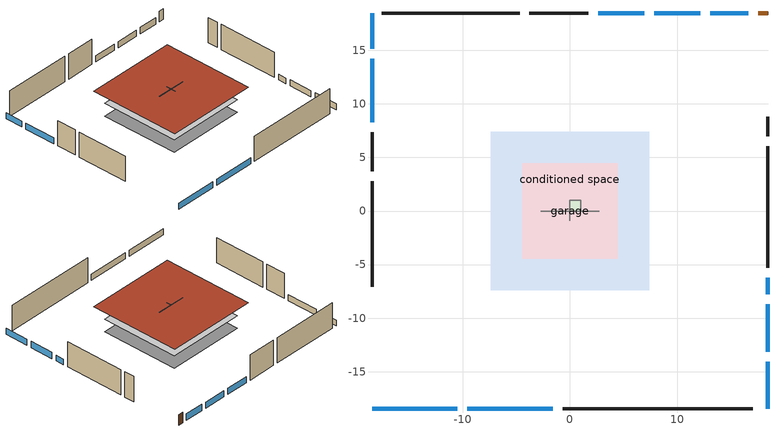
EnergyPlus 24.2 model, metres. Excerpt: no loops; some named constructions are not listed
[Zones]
central ac and furnace airloop ret air zone
 floor adiabatic (AdiabaticConst): 0,0 0,1 1,1 1,0 z0
 wall adiabatic (AdiabaticConst): 0,1 0,0 1,0 1,1 0,1 z0:1
 ceiling adiabatic (AdiabaticConst): 1,0 1,1 0,1 0,0 z1
conditioned space
 floor to garage (Floor1 construction): -4.48,-4.48 -4.48,4.48 4.48,4.48 4.48,-4.48 z0
 floor adiabatic (AdiabaticFloorConstruction): -7.41,-7.41 -7.41,7.41 7.41,7.41 7.41,-7.41 z2.44
 floor foundation (Slab2 construction): -7.41,-7.41 -7.41,7.41 7.41,7.41 7.41,-7.41 z0
 wall outside (AdiabaticWallConstruction 1): 18.48,18.48 17.57,18.48 z0:2.03
 wall outside (AdiabaticWallConstruction): -18.48,-18.48 -10.5,-18.48 / 18.48,-18.48 18.48,-14.05 / -9.58,-18.48 -1.6,-18.48 / 18.48,-13.12 18.48,-8.69 z0:1.19; -18.48,18.48 -18.48,15.15 z0:1.1; -18.48,14.22 -18.48,8.28 / 12.15,18.48 7.85,18.48 z0:1.16; 16.64,18.48 13.07,18.48 z0:1.22; 6.92,18.48 2.63,18.48 z0:1.13; 18.48,-7.76 18.48,-6.21 z0:1.04
 wall outside (Wall3 construction): -0.67,-18.48 17.06,-18.48 z0:4.88
 wall outside (Wall4 construction): -18.48,2.77 -18.48,-7.08 z0:4.88
 wall outside (Wall7 construction): -4.71,18.48 -17.55,18.48 z0:4.88
 wall outside (Wall8 construction): 18.48,-5.28 18.48,6.06 z0:4.88
 wall to garage (Wall5 construction): 2.74,0 -2.74,0 z0:4.88
 wall to garage (Wall6 construction): 0,0.91 0,-0.91 z0:4.88
 window (WindowConstruction): -18.48,-18.48 -10.5,-18.48 z0:1.19
 window (WindowConstruction 9): 18.48,-18.48 18.48,-14.05 z0:1.19
 window (WindowConstruction 1): -9.58,-18.48 -1.6,-18.48 z0:1.19
 window (WindowConstruction 2): -18.48,18.48 -18.48,15.15 z0:1.1
 window (WindowConstruction 3): -18.48,14.22 -18.48,8.28 z0:1.16
 window (WindowConstruction 4): 16.64,18.48 13.07,18.48 z0:1.22
 window (WindowConstruction 5): 12.15,18.48 7.85,18.48 z0:1.16
 window (WindowConstruction 6): 6.92,18.48 2.63,18.48 z0:1.13
 window (WindowConstruction 7): 18.48,-13.12 18.48,-8.69 z0:1.19
 window (WindowConstruction 8): 18.48,-7.76 18.48,-6.21 z0:1.04
 door (Door): 18.48,18.48 17.57,18.48 z0:2.03
 ceiling adiabatic (AdiabaticFloorConstruction): 7.41,-7.41 7.41,7.41 -7.41,7.41 -7.41,-7.41 z2.44
 roof outside (Roof1 construction): -8.66,8.66 -8.66,-8.66 8.66,-8.66 8.66,8.66 z4.88
garage
 floor foundation (Slab1 construction): -4.48,-4.48 -4.48,4.48 4.48,4.48 4.48,-4.48 z0
 wall outside (Wall1 construction): -18.48,7.35 -18.48,3.7 z0:4.88
 wall outside (Wall2 construction): 1.7,18.48 -3.78,18.48 z0:4.88
 wall outside (Wall9 construction): 18.48,6.99 18.48,8.82 z0:4.88
[Schedule:Day:Interval]
misc pool heater schedule day 6; misc pool pump schedule day 6: No, 03:00, 0.0179658, 04:00, 0.0239544, 05:00, 0.0479087, 06:00, 0.0898289, 07:00, 0.155703, 08:00, 0.263498, 09:00, 0.503042, 10:00, 0.72462, 11:00, 0.760551, 12:00, 0.72462, 13:00, 0.718631, 14:00, 0.538973, 15:00, 0.449144, 16:00, 0.365304, 17:00, 0.221578, 18:00, 0.137738, 19:00, 0.0778517, 20:00, 0.0479087, 21:00, 0.0239544, 24:00, 0.0179658
misc pool heater schedule day 7; misc pool pump schedule day 5; misc pool pump schedule day 7: No, 03:00, 0.0180675, 04:00, 0.02409, 05:00, 0.04818, 06:00, 0.0903375, 07:00, 0.156585, 08:00, 0.26499, 09:00, 0.50589, 10:00, 0.728723, 11:00, 0.764858, 12:00, 0.728723, 13:00, 0.7227, 14:00, 0.542025, 15:00, 0.451688, 16:00, 0.367373, 17:00, 0.222833, 18:00, 0.138518, 19:00, 0.0782925, 20:00, 0.04818, 21:00, 0.02409, 24:00, 0.0180675
misc pool heater schedule day 8; misc pool pump schedule day 8: No, 03:00, 0.0198987, 04:00, 0.0265316, 05:00, 0.0530631, 06:00, 0.0994934, 07:00, 0.172455, 08:00, 0.291847, 09:00, 0.557163, 10:00, 0.80258, 11:00, 0.842377, 12:00, 0.80258, 13:00, 0.795947, 14:00, 0.59696, 15:00, 0.497467, 16:00, 0.404606, 17:00, 0.245417, 18:00, 0.152557, 19:00, 0.0862276, 20:00, 0.0530631, 21:00, 0.0265316, 24:00, 0.0198987
misc pool heater schedule day 9; misc pool pump schedule day 9: No, 03:00, 0.0198173, 04:00, 0.0264231, 05:00, 0.0528461, 06:00, 0.0990865, 07:00, 0.17175, 08:00, 0.290654, 09:00, 0.554884, 10:00, 0.799297, 11:00, 0.838932, 12:00, 0.799297, 13:00, 0.792692, 14:00, 0.594519, 15:00, 0.495432, 16:00, 0.402952, 17:00, 0.244413, 18:00, 0.151933, 19:00, 0.0858749, 20:00, 0.0528461, 21:00, 0.0264231, 24:00, 0.0198173
misc pool heater schedule day 10; misc pool pump schedule day; misc pool pump schedule day 10: No, 03:00, 0.0234796, 04:00, 0.0313062, 05:00, 0.0626123, 06:00, 0.117398, 07:00, 0.20349, 08:00, 0.344368, 09:00, 0.657429, 10:00, 0.947011, 11:00, 0.993971, 12:00, 0.947011, 13:00, 0.939185, 14:00, 0.704389, 15:00, 0.586991, 16:00, 0.477419, 17:00, 0.289582, 18:00, 0.18001, 19:00, 0.101745, 20:00, 0.0626123, 21:00, 0.0313062, 24:00, 0.0234796
misc pool heater schedule default day; misc pool pump schedule default day; freezer schedule default day; cooling season schedule day; cooling season schedule day 2; cooling season schedule default day; exterior lighting schedule default day; natural vent schedule default day: No, 24:00, 0
misc pool pump schedule day 1: No, 03:00, 0.023622, 04:00, 0.0314961, 05:00, 0.0629921, 06:00, 0.11811, 07:00, 0.204724, 08:00, 0.346457, 09:00, 0.661417, 10:00, 0.952756, 11:00, 1, 12:00, 0.952756, 13:00, 0.944882, 14:00, 0.708661, 15:00, 0.590551, 16:00, 0.480315, 17:00, 0.291339, 18:00, 0.181102, 19:00, 0.102362, 20:00, 0.0629921, 21:00, 0.0314961, 24:00, 0.023622
misc pool pump schedule day 2; misc pool pump schedule day 4: No, 03:00, 0.0206108, 04:00, 0.0274811, 05:00, 0.0549621, 06:00, 0.103054, 07:00, 0.178627, 08:00, 0.302292, 09:00, 0.577102, 10:00, 0.831302, 11:00, 0.872524, 12:00, 0.831302, 13:00, 0.824432, 14:00, 0.618324, 15:00, 0.51527, 16:00, 0.419086, 17:00, 0.2542, 18:00, 0.158016, 19:00, 0.0893134, 20:00, 0.0549621, 21:00, 0.0274811, 24:00, 0.0206108
misc pool pump schedule day 3: No, 03:00, 0.0205498, 04:00, 0.0273997, 05:00, 0.0547994, 06:00, 0.102749, 07:00, 0.178098, 08:00, 0.301396, 09:00, 0.575393, 10:00, 0.82884, 11:00, 0.86994, 12:00, 0.82884, 13:00, 0.82199, 14:00, 0.616493, 15:00, 0.513744, 16:00, 0.417845, 17:00, 0.253447, 18:00, 0.157548, 19:00, 0.0890489, 20:00, 0.0547994, 21:00, 0.0273997, 24:00, 0.0205498
freezer schedule day; freezer schedule day 6: No, 01:00, 0.610949, 02:00, 0.595675, 03:00, 0.580401, 04:00, 0.565128, 06:00, 0.549854, 07:00, 0.580401, 08:00, 0.610949, 10:00, 0.626223, 12:00, 0.610949, 15:00, 0.641496, 16:00, 0.626223, 17:00, 0.672044, 18:00, 0.733139, 19:00, 0.763686, 20:00, 0.733139, 21:00, 0.717865, 22:00, 0.702591, 23:00, 0.672044, 24:00, 0.626223
freezer schedule day 1: No, 01:00, 0.609489, 02:00, 0.594252, 03:00, 0.579015, 04:00, 0.563777, 06:00, 0.54854, 07:00, 0.579015, 08:00, 0.609489, 10:00, 0.624726, 12:00, 0.609489, 15:00, 0.639964, 16:00, 0.624726, 17:00, 0.670438, 18:00, 0.731387, 19:00, 0.761861, 20:00, 0.731387, 21:00, 0.71615, 22:00, 0.700912, 23:00, 0.670438, 24:00, 0.624726
freezer schedule day 2: No, 01:00, 0.791241, 02:00, 0.77146, 03:00, 0.751679, 04:00, 0.731898, 06:00, 0.712117, 07:00, 0.751679, 08:00, 0.791241, 10:00, 0.811022, 12:00, 0.791241, 15:00, 0.830803, 16:00, 0.811022, 17:00, 0.870365, 18:00, 0.949489, 19:00, 0.989051, 20:00, 0.949489, 21:00, 0.929708, 22:00, 0.909927, 23:00, 0.870365, 24:00, 0.811022
freezer schedule day 3: No, 01:00, 0.8, 02:00, 0.78, 03:00, 0.76, 04:00, 0.74, 06:00, 0.72, 07:00, 0.76, 08:00, 0.8, 10:00, 0.82, 12:00, 0.8, 15:00, 0.84, 16:00, 0.82, 17:00, 0.88, 18:00, 0.96, 19:00, 1, 20:00, 0.96, 21:00, 0.94, 22:00, 0.92, 23:00, 0.88, 24:00, 0.82
freezer schedule day 4: No, 01:00, 0.679562, 02:00, 0.662573, 03:00, 0.645584, 04:00, 0.628595, 06:00, 0.611606, 07:00, 0.645584, 08:00, 0.679562, 10:00, 0.696551, 12:00, 0.679562, 15:00, 0.71354, 16:00, 0.696551, 17:00, 0.747518, 18:00, 0.815474, 19:00, 0.849453, 20:00, 0.815474, 21:00, 0.798485, 22:00, 0.781496, 23:00, 0.747518, 24:00, 0.696551
freezer schedule day 5: No, 01:00, 0.675182, 02:00, 0.658303, 03:00, 0.641423, 04:00, 0.624544, 06:00, 0.607664, 07:00, 0.641423, 08:00, 0.675182, 10:00, 0.692062, 12:00, 0.675182, 15:00, 0.708942, 16:00, 0.692062, 17:00, 0.742701, 18:00, 0.810219, 19:00, 0.843978, 20:00, 0.810219, 21:00, 0.793339, 22:00, 0.77646, 23:00, 0.742701, 24:00, 0.692062
cooling season schedule day 1; natural vent schedule day: No, 24:00, 1
exterior lighting schedule day: No, 01:00, 0.566667, 03:00, 0.524167, 05:00, 0.495833, 06:00, 0.5525, 07:00, 0.623333, 08:00, 0.580833, 09:00, 0.439167, 10:00, 0.354167, 12:00, 0.34, 13:00, 0.354167, 14:00, 0.396667, 15:00, 0.425, 16:00, 0.495833, 17:00, 0.623333, 18:00, 0.793333, 19:00, 0.906667, 20:00, 0.963333, 21:00, 0.991667, 22:00, 0.920833, 23:00, 0.793333, 24:00, 0.665833
exterior lighting schedule day 1: No, 01:00, 0.528571, 03:00, 0.488929, 05:00, 0.4625, 06:00, 0.515357, 07:00, 0.581429, 08:00, 0.541786, 09:00, 0.409643, 10:00, 0.330357, 12:00, 0.317143, 13:00, 0.330357, 14:00, 0.37, 15:00, 0.396429, 16:00, 0.4625, 17:00, 0.581429, 18:00, 0.74, 19:00, 0.845714, 20:00, 0.898571, 21:00, 0.925, 22:00, 0.858929, 23:00, 0.74, 24:00, 0.621071
exterior lighting schedule day 10: No, 01:00, 0.552381, 03:00, 0.510952, 05:00, 0.483333, 06:00, 0.538571, 07:00, 0.607619, 08:00, 0.56619, 09:00, 0.428095, 10:00, 0.345238, 12:00, 0.331429, 13:00, 0.345238, 14:00, 0.386667, 15:00, 0.414286, 16:00, 0.483333, 17:00, 0.607619, 18:00, 0.773333, 19:00, 0.88381, 20:00, 0.939048, 21:00, 0.966667, 22:00, 0.897619, 23:00, 0.773333, 24:00, 0.649048
exterior lighting schedule day 11: No, 01:00, 0.571429, 03:00, 0.528571, 05:00, 0.5, 06:00, 0.557143, 07:00, 0.628571, 08:00, 0.585714, 09:00, 0.442857, 10:00, 0.357143, 12:00, 0.342857, 13:00, 0.357143, 14:00, 0.4, 15:00, 0.428571, 16:00, 0.5, 17:00, 0.628571, 18:00, 0.8, 19:00, 0.914286, 20:00, 0.971429, 21:00, 1, 22:00, 0.928571, 23:00, 0.8, 24:00, 0.671429
exterior lighting schedule day 2: No, 01:00, 0.485714, 03:00, 0.449286, 05:00, 0.425, 06:00, 0.473571, 07:00, 0.534286, 08:00, 0.497857, 09:00, 0.376429, 10:00, 0.303571, 12:00, 0.291429, 13:00, 0.303571, 14:00, 0.34, 15:00, 0.364286, 16:00, 0.425, 17:00, 0.534286, 18:00, 0.68, 19:00, 0.777143, 20:00, 0.825714, 21:00, 0.85, 22:00, 0.789286, 23:00, 0.68, 24:00, 0.570714
exterior lighting schedule day 3: No, 01:00, 0.442857, 03:00, 0.409643, 05:00, 0.3875, 06:00, 0.431786, 07:00, 0.487143, 08:00, 0.453929, 09:00, 0.343214, 10:00, 0.276786, 12:00, 0.265714, 13:00, 0.276786, 14:00, 0.31, 15:00, 0.332143, 16:00, 0.3875, 17:00, 0.487143, 18:00, 0.62, 19:00, 0.708571, 20:00, 0.752857, 21:00, 0.775, 22:00, 0.719643, 23:00, 0.62, 24:00, 0.520357
exterior lighting schedule day 4: No, 01:00, 0.4, 03:00, 0.37, 05:00, 0.35, 06:00, 0.39, 07:00, 0.44, 08:00, 0.41, 09:00, 0.31, 10:00, 0.25, 12:00, 0.24, 13:00, 0.25, 14:00, 0.28, 15:00, 0.3, 16:00, 0.35, 17:00, 0.44, 18:00, 0.56, 19:00, 0.64, 20:00, 0.68, 21:00, 0.7, 22:00, 0.65, 23:00, 0.56, 24:00, 0.47
exterior lighting schedule day 5: No, 01:00, 0.380952, 03:00, 0.352381, 05:00, 0.333333, 06:00, 0.371429, 07:00, 0.419048, 08:00, 0.390476, 09:00, 0.295238, 10:00, 0.238095, 12:00, 0.228571, 13:00, 0.238095, 14:00, 0.266667, 15:00, 0.285714, 16:00, 0.333333, 17:00, 0.419048, 18:00, 0.533333, 19:00, 0.609524, 20:00, 0.647619, 21:00, 0.666667, 22:00, 0.619048, 23:00, 0.533333, 24:00, 0.447619
exterior lighting schedule day 6: No, 01:00, 0.390476, 03:00, 0.36119, 05:00, 0.341667, 06:00, 0.380714, 07:00, 0.429524, 08:00, 0.400238, 09:00, 0.302619, 10:00, 0.244048, 12:00, 0.234286, 13:00, 0.244048, 14:00, 0.273333, 15:00, 0.292857, 16:00, 0.341667, 17:00, 0.429524, 18:00, 0.546667, 19:00, 0.624762, 20:00, 0.66381, 21:00, 0.683333, 22:00, 0.634524, 23:00, 0.546667, 24:00, 0.45881
exterior lighting schedule day 7: No, 01:00, 0.419048, 03:00, 0.387619, 05:00, 0.366667, 06:00, 0.408571, 07:00, 0.460952, 08:00, 0.429524, 09:00, 0.324762, 10:00, 0.261905, 12:00, 0.251429, 13:00, 0.261905, 14:00, 0.293333, 15:00, 0.314286, 16:00, 0.366667, 17:00, 0.460952, 18:00, 0.586667, 19:00, 0.670476, 20:00, 0.712381, 21:00, 0.733333, 22:00, 0.680952, 23:00, 0.586667, 24:00, 0.492381
exterior lighting schedule day 8: No, 01:00, 0.466667, 03:00, 0.431667, 05:00, 0.408333, 06:00, 0.455, 07:00, 0.513333, 08:00, 0.478333, 09:00, 0.361667, 10:00, 0.291667, 12:00, 0.28, 13:00, 0.291667, 14:00, 0.326667, 15:00, 0.35, 16:00, 0.408333, 17:00, 0.513333, 18:00, 0.653333, 19:00, 0.746667, 20:00, 0.793333, 21:00, 0.816667, 22:00, 0.758333, 23:00, 0.653333, 24:00, 0.548333
exterior lighting schedule day 9: No, 01:00, 0.509524, 03:00, 0.47131, 05:00, 0.445833, 06:00, 0.496786, 07:00, 0.560476, 08:00, 0.522262, 09:00, 0.394881, 10:00, 0.318452, 12:00, 0.305714, 13:00, 0.318452, 14:00, 0.356667, 15:00, 0.382143, 16:00, 0.445833, 17:00, 0.560476, 18:00, 0.713333, 19:00, 0.815238, 20:00, 0.86619, 21:00, 0.891667, 22:00, 0.827976, 23:00, 0.713333, 24:00, 0.59869
[Schedule:Week:Daily]
misc pool heater schedule Week Rule - Aug26-Sep1: misc pool heater schedule day 6, misc pool heater schedule day 6, misc pool heater schedule day 6, misc pool heater schedule day 6, misc pool heater schedule day 6, misc pool heater schedule day 6, misc pool heater schedule day 7, misc pool heater schedule default day, misc pool heater schedule default day, misc pool heater schedule default day, misc pool heater schedule default day, misc pool heater schedule default day
misc pool heater schedule Week Rule - Sep2-Sep29: misc pool heater schedule day 7, misc pool heater schedule day 7, misc pool heater schedule day 7, misc pool heater schedule day 7, misc pool heater schedule day 7, misc pool heater schedule day 7, misc pool heater schedule day 7, misc pool heater schedule default day, misc pool heater schedule default day, misc pool heater schedule default day, misc pool heater schedule default day, misc pool heater schedule default day
misc pool heater schedule Week Rule - Sep30-Oct6: misc pool heater schedule day 7, misc pool heater schedule day 8, misc pool heater schedule day 8, misc pool heater schedule day 8, misc pool heater schedule day 8, misc pool heater schedule day 8, misc pool heater schedule day 8, misc pool heater schedule default day, misc pool heater schedule default day, misc pool heater schedule default day, misc pool heater schedule default day, misc pool heater schedule default day
misc pool heater schedule Week Rule - Oct7-Oct27: misc pool heater schedule day 8, misc pool heater schedule day 8, misc pool heater schedule day 8, misc pool heater schedule day 8, misc pool heater schedule day 8, misc pool heater schedule day 8, misc pool heater schedule day 8, misc pool heater schedule default day, misc pool heater schedule default day, misc pool heater schedule default day, misc pool heater schedule default day, misc pool heater schedule default day
misc pool heater schedule Week Rule - Oct28-Nov3: misc pool heater schedule day 8, misc pool heater schedule day 8, misc pool heater schedule day 8, misc pool heater schedule day 8, misc pool heater schedule day 9, misc pool heater schedule day 9, misc pool heater schedule day 9, misc pool heater schedule default day, misc pool heater schedule default day, misc pool heater schedule default day, misc pool heater schedule default day, misc pool heater schedule default day
misc pool heater schedule Week Rule - Nov4-Nov24: misc pool heater schedule day 9, misc pool heater schedule day 9, misc pool heater schedule day 9, misc pool heater schedule day 9, misc pool heater schedule day 9, misc pool heater schedule day 9, misc pool heater schedule day 9, misc pool heater schedule default day, misc pool heater schedule default day, misc pool heater schedule default day, misc pool heater schedule default day, misc pool heater schedule default day
misc pool heater schedule Week Rule - Nov25-Dec1: misc pool heater schedule day 9, misc pool heater schedule day 9, misc pool heater schedule day 9, misc pool heater schedule day 9, misc pool heater schedule day 9, misc pool heater schedule day 9, misc pool heater schedule day 10, misc pool heater schedule default day, misc pool heater schedule default day, misc pool heater schedule default day, misc pool heater schedule default day, misc pool heater schedule default day
misc pool heater schedule Week Rule - Dec2-Dec31: misc pool heater schedule day 10, misc pool heater schedule day 10, misc pool heater schedule day 10, misc pool heater schedule day 10, misc pool heater schedule day 10, misc pool heater schedule day 10, misc pool heater schedule day 10, misc pool heater schedule default day, misc pool heater schedule default day, misc pool heater schedule default day, misc pool heater schedule default day, misc pool heater schedule default day
misc pool pump schedule Week Rule - Jan1-Jan27: misc pool pump schedule day, misc pool pump schedule day, misc pool pump schedule day, misc pool pump schedule day, misc pool pump schedule day, misc pool pump schedule day, misc pool pump schedule day, misc pool pump schedule default day, misc pool pump schedule default day, misc pool pump schedule default day, misc pool pump schedule default day, misc pool pump schedule default day
misc pool pump schedule Week Rule - Jan28-Feb3: misc pool pump schedule day, misc pool pump schedule day, misc pool pump schedule day, misc pool pump schedule day, misc pool pump schedule day 1, misc pool pump schedule day 1, misc pool pump schedule day 1, misc pool pump schedule default day, misc pool pump schedule default day, misc pool pump schedule default day, misc pool pump schedule default day, misc pool pump schedule default day
misc pool pump schedule Week Rule - Feb4-Feb24: misc pool pump schedule day 1, misc pool pump schedule day 1, misc pool pump schedule day 1, misc pool pump schedule day 1, misc pool pump schedule day 1, misc pool pump schedule day 1, misc pool pump schedule day 1, misc pool pump schedule default day, misc pool pump schedule default day, misc pool pump schedule default day, misc pool pump schedule default day, misc pool pump schedule default day
misc pool pump schedule Week Rule - Feb25-Mar3: misc pool pump schedule day 1, misc pool pump schedule day 1, misc pool pump schedule day 1, misc pool pump schedule day 1, misc pool pump schedule day 2, misc pool pump schedule day 2, misc pool pump schedule day 2, misc pool pump schedule default day, misc pool pump schedule default day, misc pool pump schedule default day, misc pool pump schedule default day, misc pool pump schedule default day
misc pool pump schedule Week Rule - Mar4-Mar31: misc pool pump schedule day 2, misc pool pump schedule day 2, misc pool pump schedule day 2, misc pool pump schedule day 2, misc pool pump schedule day 2, misc pool pump schedule day 2, misc pool pump schedule day 2, misc pool pump schedule default day, misc pool pump schedule default day, misc pool pump schedule default day, misc pool pump schedule default day, misc pool pump schedule default day
misc pool pump schedule Week Rule - Apr1-Apr28: misc pool pump schedule day 3, misc pool pump schedule day 3, misc pool pump schedule day 3, misc pool pump schedule day 3, misc pool pump schedule day 3, misc pool pump schedule day 3, misc pool pump schedule day 3, misc pool pump schedule default day, misc pool pump schedule default day, misc pool pump schedule default day, misc pool pump schedule default day, misc pool pump schedule default day
misc pool pump schedule Week Rule - Apr29-May5: misc pool pump schedule day 3, misc pool pump schedule day 3, misc pool pump schedule day 4, misc pool pump schedule day 4, misc pool pump schedule day 4, misc pool pump schedule day 4, misc pool pump schedule day 4, misc pool pump schedule default day, misc pool pump schedule default day, misc pool pump schedule default day, misc pool pump schedule default day, misc pool pump schedule default day
misc pool pump schedule Week Rule - May6-May26: misc pool pump schedule day 4, misc pool pump schedule day 4, misc pool pump schedule day 4, misc pool pump schedule day 4, misc pool pump schedule day 4, misc pool pump schedule day 4, misc pool pump schedule day 4, misc pool pump schedule default day, misc pool pump schedule default day, misc pool pump schedule default day, misc pool pump schedule default day, misc pool pump schedule default day
misc pool pump schedule Week Rule - May27-Jun2: misc pool pump schedule day 4, misc pool pump schedule day 4, misc pool pump schedule day 4, misc pool pump schedule day 4, misc pool pump schedule day 4, misc pool pump schedule day 5, misc pool pump schedule day 5, misc pool pump schedule default day, misc pool pump schedule default day, misc pool pump schedule default day, misc pool pump schedule default day, misc pool pump schedule default day
misc pool pump schedule Week Rule - Jun3-Jun30: misc pool pump schedule day 5, misc pool pump schedule day 5, misc pool pump schedule day 5, misc pool pump schedule day 5, misc pool pump schedule day 5, misc pool pump schedule day 5, misc pool pump schedule day 5, misc pool pump schedule default day, misc pool pump schedule default day, misc pool pump schedule default day, misc pool pump schedule default day, misc pool pump schedule default day
misc pool pump schedule Week Rule - Jul1-Aug25: misc pool pump schedule day 6, misc pool pump schedule day 6, misc pool pump schedule day 6, misc pool pump schedule day 6, misc pool pump schedule day 6, misc pool pump schedule day 6, misc pool pump schedule day 6, misc pool pump schedule default day, misc pool pump schedule default day, misc pool pump schedule default day, misc pool pump schedule default day, misc pool pump schedule default day
misc pool pump schedule Week Rule - Aug26-Sep1: misc pool pump schedule day 6, misc pool pump schedule day 6, misc pool pump schedule day 6, misc pool pump schedule day 6, misc pool pump schedule day 6, misc pool pump schedule day 6, misc pool pump schedule day 7, misc pool pump schedule default day, misc pool pump schedule default day, misc pool pump schedule default day, misc pool pump schedule default day, misc pool pump schedule default day
misc pool pump schedule Week Rule - Sep2-Sep29: misc pool pump schedule day 7, misc pool pump schedule day 7, misc pool pump schedule day 7, misc pool pump schedule day 7, misc pool pump schedule day 7, misc pool pump schedule day 7, misc pool pump schedule day 7, misc pool pump schedule default day, misc pool pump schedule default day, misc pool pump schedule default day, misc pool pump schedule default day, misc pool pump schedule default day
misc pool pump schedule Week Rule - Sep30-Oct6: misc pool pump schedule day 7, misc pool pump schedule day 8, misc pool pump schedule day 8, misc pool pump schedule day 8, misc pool pump schedule day 8, misc pool pump schedule day 8, misc pool pump schedule day 8, misc pool pump schedule default day, misc pool pump schedule default day, misc pool pump schedule default day, misc pool pump schedule default day, misc pool pump schedule default day
misc pool pump schedule Week Rule - Oct7-Oct27: misc pool pump schedule day 8, misc pool pump schedule day 8, misc pool pump schedule day 8, misc pool pump schedule day 8, misc pool pump schedule day 8, misc pool pump schedule day 8, misc pool pump schedule day 8, misc pool pump schedule default day, misc pool pump schedule default day, misc pool pump schedule default day, misc pool pump schedule default day, misc pool pump schedule default day
misc pool pump schedule Week Rule - Oct28-Nov3: misc pool pump schedule day 8, misc pool pump schedule day 8, misc pool pump schedule day 8, misc pool pump schedule day 8, misc pool pump schedule day 9, misc pool pump schedule day 9, misc pool pump schedule day 9, misc pool pump schedule default day, misc pool pump schedule default day, misc pool pump schedule default day, misc pool pump schedule default day, misc pool pump schedule default day
misc pool pump schedule Week Rule - Nov4-Nov24: misc pool pump schedule day 9, misc pool pump schedule day 9, misc pool pump schedule day 9, misc pool pump schedule day 9, misc pool pump schedule day 9, misc pool pump schedule day 9, misc pool pump schedule day 9, misc pool pump schedule default day, misc pool pump schedule default day, misc pool pump schedule default day, misc pool pump schedule default day, misc pool pump schedule default day
misc pool pump schedule Week Rule - Nov25-Dec1: misc pool pump schedule day 9, misc pool pump schedule day 9, misc pool pump schedule day 9, misc pool pump schedule day 9, misc pool pump schedule day 9, misc pool pump schedule day 9, misc pool pump schedule day 10, misc pool pump schedule default day, misc pool pump schedule default day, misc pool pump schedule default day, misc pool pump schedule default day, misc pool pump schedule default day
misc pool pump schedule Week Rule - Dec2-Dec31: misc pool pump schedule day 10, misc pool pump schedule day 10, misc pool pump schedule day 10, misc pool pump schedule day 10, misc pool pump schedule day 10, misc pool pump schedule day 10, misc pool pump schedule day 10, misc pool pump schedule default day, misc pool pump schedule default day, misc pool pump schedule default day, misc pool pump schedule default day, misc pool pump schedule default day
freezer schedule Week Rule - Jan1-Jan27: freezer schedule day, freezer schedule day, freezer schedule day, freezer schedule day, freezer schedule day, freezer schedule day, freezer schedule day, freezer schedule default day, freezer schedule default day, freezer schedule default day, freezer schedule default day, freezer schedule default day
freezer schedule Week Rule - Jan28-Feb3: freezer schedule day, freezer schedule day, freezer schedule day, freezer schedule day, freezer schedule day 1, freezer schedule day 1, freezer schedule day 1, freezer schedule default day, freezer schedule default day, freezer schedule default day, freezer schedule default day, freezer schedule default day
freezer schedule Week Rule - Feb4-Feb24: freezer schedule day 1, freezer schedule day 1, freezer schedule day 1, freezer schedule day 1, freezer schedule day 1, freezer schedule day 1, freezer schedule day 1, freezer schedule default day, freezer schedule default day, freezer schedule default day, freezer schedule default day, freezer schedule default day
freezer schedule Week Rule - Feb25-Mar3: freezer schedule day 1, freezer schedule day 1, freezer schedule day 1, freezer schedule day 1, freezer schedule day 2, freezer schedule day 2, freezer schedule day 2, freezer schedule default day, freezer schedule default day, freezer schedule default day, freezer schedule default day, freezer schedule default day
freezer schedule Week Rule - Mar4-May26: freezer schedule day 2, freezer schedule day 2, freezer schedule day 2, freezer schedule day 2, freezer schedule day 2, freezer schedule day 2, freezer schedule day 2, freezer schedule default day, freezer schedule default day, freezer schedule default day, freezer schedule default day, freezer schedule default day
freezer schedule Week Rule - May27-Jun2: freezer schedule day 2, freezer schedule day 2, freezer schedule day 2, freezer schedule day 2, freezer schedule day 2, freezer schedule day 3, freezer schedule day 3, freezer schedule default day, freezer schedule default day, freezer schedule default day, freezer schedule default day, freezer schedule default day
freezer schedule Week Rule - Jun3-Sep29: freezer schedule day 3, freezer schedule day 3, freezer schedule day 3, freezer schedule day 3, freezer schedule day 3, freezer schedule day 3, freezer schedule day 3, freezer schedule default day, freezer schedule default day, freezer schedule default day, freezer schedule default day, freezer schedule default day
freezer schedule Week Rule - Sep30-Oct6: freezer schedule day 3, freezer schedule day 4, freezer schedule day 4, freezer schedule day 4, freezer schedule day 4, freezer schedule day 4, freezer schedule day 4, freezer schedule default day, freezer schedule default day, freezer schedule default day, freezer schedule default day, freezer schedule default day
freezer schedule Week Rule - Oct7-Oct27: freezer schedule day 4, freezer schedule day 4, freezer schedule day 4, freezer schedule day 4, freezer schedule day 4, freezer schedule day 4, freezer schedule day 4, freezer schedule default day, freezer schedule default day, freezer schedule default day, freezer schedule default day, freezer schedule default day
freezer schedule Week Rule - Oct28-Nov3: freezer schedule day 4, freezer schedule day 4, freezer schedule day 4, freezer schedule day 4, freezer schedule day 5, freezer schedule day 5, freezer schedule day 5, freezer schedule default day, freezer schedule default day, freezer schedule default day, freezer schedule default day, freezer schedule default day
freezer schedule Week Rule - Nov4-Nov24: freezer schedule day 5, freezer schedule day 5, freezer schedule day 5, freezer schedule day 5, freezer schedule day 5, freezer schedule day 5, freezer schedule day 5, freezer schedule default day, freezer schedule default day, freezer schedule default day, freezer schedule default day, freezer schedule default day
freezer schedule Week Rule - Nov25-Dec1: freezer schedule day 5, freezer schedule day 5, freezer schedule day 5, freezer schedule day 5, freezer schedule day 5, freezer schedule day 5, freezer schedule day 6, freezer schedule default day, freezer schedule default day, freezer schedule default day, freezer schedule default day, freezer schedule default day
freezer schedule Week Rule - Dec2-Dec31: freezer schedule day 6, freezer schedule day 6, freezer schedule day 6, freezer schedule day 6, freezer schedule day 6, freezer schedule day 6, freezer schedule day 6, freezer schedule default day, freezer schedule default day, freezer schedule default day, freezer schedule default day, freezer schedule default day
cooling season schedule Week Rule - Jan1-May26: cooling season schedule day, cooling season schedule day, cooling season schedule day, cooling season schedule day, cooling season schedule day, cooling season schedule day, cooling season schedule day, cooling season schedule default day, cooling season schedule default day, cooling season schedule default day, cooling season schedule default day, cooling season schedule default day
cooling season schedule Week Rule - May27-Jun2: cooling season schedule day, cooling season schedule day, cooling season schedule day, cooling season schedule day, cooling season schedule day, cooling season schedule day 1, cooling season schedule day 1, cooling season schedule default day, cooling season schedule default day, cooling season schedule default day, cooling season schedule default day, cooling season schedule default day
cooling season schedule Week Rule - Jun3-Sep29: cooling season schedule day 1, cooling season schedule day 1, cooling season schedule day 1, cooling season schedule day 1, cooling season schedule day 1, cooling season schedule day 1, cooling season schedule day 1, cooling season schedule default day, cooling season schedule default day, cooling season schedule default day, cooling season schedule default day, cooling season schedule default day
cooling season schedule Week Rule - Sep30-Oct6: cooling season schedule day 1, cooling season schedule day 2, cooling season schedule day 2, cooling season schedule day 2, cooling season schedule day 2, cooling season schedule day 2, cooling season schedule day 2, cooling season schedule default day, cooling season schedule default day, cooling season schedule default day, cooling season schedule default day, cooling season schedule default day
cooling season schedule Week Rule - Oct7-Dec31: cooling season schedule day 2, cooling season schedule day 2, cooling season schedule day 2, cooling season schedule day 2, cooling season schedule day 2, cooling season schedule day 2, cooling season schedule day 2, cooling season schedule default day, cooling season schedule default day, cooling season schedule default day, cooling season schedule default day, cooling season schedule default day
exterior lighting schedule Week Rule - Jan1-Jan27: exterior lighting schedule day, exterior lighting schedule day, exterior lighting schedule day, exterior lighting schedule day, exterior lighting schedule day, exterior lighting schedule day, exterior lighting schedule day, exterior lighting schedule default day, exterior lighting schedule default day, exterior lighting schedule default day, exterior lighting schedule default day, exterior lighting schedule default day
exterior lighting schedule Week Rule - Jan28-Feb3: exterior lighting schedule day, exterior lighting schedule day, exterior lighting schedule day, exterior lighting schedule day, exterior lighting schedule day 1, exterior lighting schedule day 1, exterior lighting schedule day 1, exterior lighting schedule default day, exterior lighting schedule default day, exterior lighting schedule default day, exterior lighting schedule default day, exterior lighting schedule default day
exterior lighting schedule Week Rule - Feb4-Feb24: exterior lighting schedule day 1, exterior lighting schedule day 1, exterior lighting schedule day 1, exterior lighting schedule day 1, exterior lighting schedule day 1, exterior lighting schedule day 1, exterior lighting schedule day 1, exterior lighting schedule default day, exterior lighting schedule default day, exterior lighting schedule default day, exterior lighting schedule default day, exterior lighting schedule default day
exterior lighting schedule Week Rule - Feb25-Mar3: exterior lighting schedule day 1, exterior lighting schedule day 1, exterior lighting schedule day 1, exterior lighting schedule day 1, exterior lighting schedule day 2, exterior lighting schedule day 2, exterior lighting schedule day 2, exterior lighting schedule default day, exterior lighting schedule default day, exterior lighting schedule default day, exterior lighting schedule default day, exterior lighting schedule default day
exterior lighting schedule Week Rule - Mar4-Mar31: exterior lighting schedule day 2, exterior lighting schedule day 2, exterior lighting schedule day 2, exterior lighting schedule day 2, exterior lighting schedule day 2, exterior lighting schedule day 2, exterior lighting schedule day 2, exterior lighting schedule default day, exterior lighting schedule default day, exterior lighting schedule default day, exterior lighting schedule default day, exterior lighting schedule default day
exterior lighting schedule Week Rule - Apr1-Apr28: exterior lighting schedule day 3, exterior lighting schedule day 3, exterior lighting schedule day 3, exterior lighting schedule day 3, exterior lighting schedule day 3, exterior lighting schedule day 3, exterior lighting schedule day 3, exterior lighting schedule default day, exterior lighting schedule default day, exterior lighting schedule default day, exterior lighting schedule default day, exterior lighting schedule default day
exterior lighting schedule Week Rule - Apr29-May5: exterior lighting schedule day 3, exterior lighting schedule day 3, exterior lighting schedule day 4, exterior lighting schedule day 4, exterior lighting schedule day 4, exterior lighting schedule day 4, exterior lighting schedule day 4, exterior lighting schedule default day, exterior lighting schedule default day, exterior lighting schedule default day, exterior lighting schedule default day, exterior lighting schedule default day
exterior lighting schedule Week Rule - May6-May26: exterior lighting schedule day 4, exterior lighting schedule day 4, exterior lighting schedule day 4, exterior lighting schedule day 4, exterior lighting schedule day 4, exterior lighting schedule day 4, exterior lighting schedule day 4, exterior lighting schedule default day, exterior lighting schedule default day, exterior lighting schedule default day, exterior lighting schedule default day, exterior lighting schedule default day
exterior lighting schedule Week Rule - May27-Jun2: exterior lighting schedule day 4, exterior lighting schedule day 4, exterior lighting schedule day 4, exterior lighting schedule day 4, exterior lighting schedule day 4, exterior lighting schedule day 5, exterior lighting schedule day 5, exterior lighting schedule default day, exterior lighting schedule default day, exterior lighting schedule default day, exterior lighting schedule default day, exterior lighting schedule default day
exterior lighting schedule Week Rule - Jun3-Jun30: exterior lighting schedule day 5, exterior lighting schedule day 5, exterior lighting schedule day 5, exterior lighting schedule day 5, exterior lighting schedule day 5, exterior lighting schedule day 5, exterior lighting schedule day 5, exterior lighting schedule default day, exterior lighting schedule default day, exterior lighting schedule default day, exterior lighting schedule default day, exterior lighting schedule default day
exterior lighting schedule Week Rule - Jul1-Jul28: exterior lighting schedule day 6, exterior lighting schedule day 6, exterior lighting schedule day 6, exterior lighting schedule day 6, exterior lighting schedule day 6, exterior lighting schedule day 6, exterior lighting schedule day 6, exterior lighting schedule default day, exterior lighting schedule default day, exterior lighting schedule default day, exterior lighting schedule default day, exterior lighting schedule default day
exterior lighting schedule Week Rule - Jul29-Aug4: exterior lighting schedule day 6, exterior lighting schedule day 6, exterior lighting schedule day 6, exterior lighting schedule day 7, exterior lighting schedule day 7, exterior lighting schedule day 7, exterior lighting schedule day 7, exterior lighting schedule default day, exterior lighting schedule default day, exterior lighting schedule default day, exterior lighting schedule default day, exterior lighting schedule default day
exterior lighting schedule Week Rule - Aug5-Aug25: exterior lighting schedule day 7, exterior lighting schedule day 7, exterior lighting schedule day 7, exterior lighting schedule day 7, exterior lighting schedule day 7, exterior lighting schedule day 7, exterior lighting schedule day 7, exterior lighting schedule default day, exterior lighting schedule default day, exterior lighting schedule default day, exterior lighting schedule default day, exterior lighting schedule default day
exterior lighting schedule Week Rule - Aug26-Sep1: exterior lighting schedule day 7, exterior lighting schedule day 7, exterior lighting schedule day 7, exterior lighting schedule day 7, exterior lighting schedule day 7, exterior lighting schedule day 7, exterior lighting schedule day 8, exterior lighting schedule default day, exterior lighting schedule default day, exterior lighting schedule default day, exterior lighting schedule default day, exterior lighting schedule default day
exterior lighting schedule Week Rule - Sep2-Sep29: exterior lighting schedule day 8, exterior lighting schedule day 8, exterior lighting schedule day 8, exterior lighting schedule day 8, exterior lighting schedule day 8, exterior lighting schedule day 8, exterior lighting schedule day 8, exterior lighting schedule default day, exterior lighting schedule default day, exterior lighting schedule default day, exterior lighting schedule default day, exterior lighting schedule default day
exterior lighting schedule Week Rule - Sep30-Oct6: exterior lighting schedule day 8, exterior lighting schedule day 9, exterior lighting schedule day 9, exterior lighting schedule day 9, exterior lighting schedule day 9, exterior lighting schedule day 9, exterior lighting schedule day 9, exterior lighting schedule default day, exterior lighting schedule default day, exterior lighting schedule default day, exterior lighting schedule default day, exterior lighting schedule default day
exterior lighting schedule Week Rule - Oct7-Oct27: exterior lighting schedule day 9, exterior lighting schedule day 9, exterior lighting schedule day 9, exterior lighting schedule day 9, exterior lighting schedule day 9, exterior lighting schedule day 9, exterior lighting schedule day 9, exterior lighting schedule default day, exterior lighting schedule default day, exterior lighting schedule default day, exterior lighting schedule default day, exterior lighting schedule default day
exterior lighting schedule Week Rule - Oct28-Nov3: exterior lighting schedule day 9, exterior lighting schedule day 9, exterior lighting schedule day 9, exterior lighting schedule day 9, exterior lighting schedule day 10, exterior lighting schedule day 10, exterior lighting schedule day 10, exterior lighting schedule default day, exterior lighting schedule default day, exterior lighting schedule default day, exterior lighting schedule default day, exterior lighting schedule default day
exterior lighting schedule Week Rule - Nov4-Nov24: exterior lighting schedule day 10, exterior lighting schedule day 10, exterior lighting schedule day 10, exterior lighting schedule day 10, exterior lighting schedule day 10, exterior lighting schedule day 10, exterior lighting schedule day 10, exterior lighting schedule default day, exterior lighting schedule default day, exterior lighting schedule default day, exterior lighting schedule default day, exterior lighting schedule default day
exterior lighting schedule Week Rule - Nov25-Dec1: exterior lighting schedule day 10, exterior lighting schedule day 10, exterior lighting schedule day 10, exterior lighting schedule day 10, exterior lighting schedule day 10, exterior lighting schedule day 10, exterior lighting schedule day 11, exterior lighting schedule default day, exterior lighting schedule default day, exterior lighting schedule default day, exterior lighting schedule default day, exterior lighting schedule default day
exterior lighting schedule Week Rule - Dec2-Dec31: exterior lighting schedule day 11, exterior lighting schedule day 11, exterior lighting schedule day 11, exterior lighting schedule day 11, exterior lighting schedule day 11, exterior lighting schedule day 11, exterior lighting schedule day 11, exterior lighting schedule default day, exterior lighting schedule default day, exterior lighting schedule default day, exterior lighting schedule default day, exterior lighting schedule default day
natural vent schedule Week Rule - Jan1-Jan6: natural vent schedule day, natural vent schedule day, natural vent schedule default day, natural vent schedule day, natural vent schedule default day, natural vent schedule day, natural vent schedule default day, natural vent schedule default day, natural vent schedule default day, natural vent schedule default day, natural vent schedule default day, natural vent schedule default day
natural vent schedule Week Rule - Jan7-Dec31: natural vent schedule default day, natural vent schedule day, natural vent schedule default day, natural vent schedule day, natural vent schedule default day, natural vent schedule day, natural vent schedule default day, natural vent schedule default day, natural vent schedule default day, natural vent schedule default day, natural vent schedule default day, natural vent schedule default day
[Schedule:Year]
cooling season schedule: cooling season schedule Week Rule - Jan1-May26, 1, 1, 5, 26, cooling season schedule Week Rule - May27-Jun2, 5, 27, 6, 2, cooling season schedule Week Rule - Jun3-Sep29, 6, 3, 9, 29, cooling season schedule Week Rule - Sep30-Oct6, 9, 30, 10, 6, cooling season schedule Week Rule - Oct7-Dec31, 10, 7, 12, 31
natural vent schedule: natural vent schedule Week Rule - Jan1-Jan6, 1, 1, 1, 6, natural vent schedule Week Rule - Jan7-Dec31, 1, 7, 12, 31
[Schedule:File] File=in.schedules.csv; Rows to Skip at Top=1; Number of Hours of Data=8760; Column Separator=Comma; Interpolate to Timestep=Yes; Minutes per Item=15; Adjust Schedule for Daylight Savings=Yes
Name | Column Number
electric_vehicle_charging | 14
electric_vehicle_discharging | 15
hot_water_dishwasher | 7
